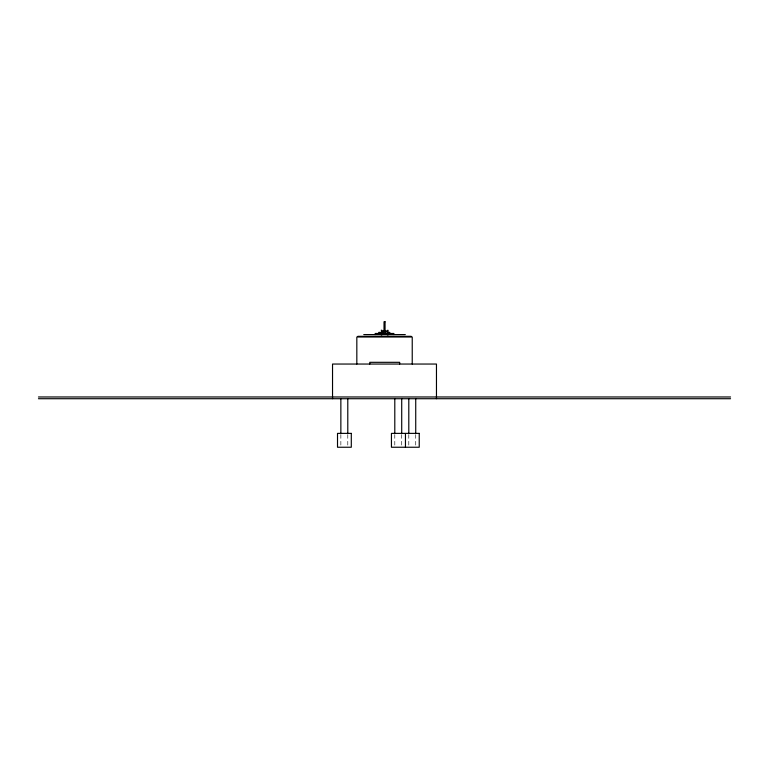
<?xml version="1.0" encoding="UTF-8"?>
<svg xmlns="http://www.w3.org/2000/svg" width="769" height="769" viewBox="0 0 769 769"><rect width="100%" height="100%" fill="white"/><g stroke="black" fill="none" stroke-linecap="round" stroke-linejoin="round"><path stroke-width="0.58" stroke-dasharray="3.85 2.88" d="M415.731 434.533L415.731 446.087M408.8 434.533L408.8 447.241M401.716 434.533L401.716 446.087M394.795 434.533L394.795 447.241M347.79 434.533L347.79 446.087M340.859 434.533L340.859 447.241"/><path stroke-width="1.15" d="M385.038 321.759L384.029 321.759L384.019 331.679M381.184 330.247L381.866 330.247M387.432 330.324L388.124 330.324M382.078 332.381L378.781 332.381L378.781 333.477M387.586 332.381L389.787 332.381L389.787 333.477M363.756 334.582L405.311 334.582M381.184 336.159L381.866 336.159M387.432 336.159L388.124 336.159M357.864 336.313L411.194 336.313M38.45 396.977L730.55 396.977M38.45 398.717L730.55 398.717M405.225 433.38L391.44 433.38L391.44 447.241L405.225 447.241M436.465 398.717L436.465 364.045L332.535 364.045L332.535 398.717M415.731 398.717L415.731 433.38M412.232 364.045L412.232 337.005L356.826 337.005L356.826 364.045M408.8 398.717L408.8 433.38M401.716 398.717L401.716 433.38M399.669 364.045L399.669 362.314L369.783 362.314L369.783 364.045M394.795 398.717L394.795 433.38M393.882 334.582L393.882 333.477L375.176 333.477L375.176 334.582M385.058 321.759L385.058 331.679M347.79 398.717L347.79 433.38M340.859 398.717L340.859 433.38M387.797 331.103L381.626 331.103L381.635 333.736L387.797 333.736L387.778 331.103M351.298 433.38L337.514 433.38L337.514 447.241L351.298 447.241L351.298 433.38M419.23 433.38L405.455 433.38L405.455 447.241L419.23 447.241L419.23 433.38M382.126 333.102A1.038 1.038 0 0 0 383.856 332.593A1.038 1.038 0 0 0 382.549 331.352A1.038 1.038 0 0 0 382.126 333.102M385.577 333.198A1.038 1.038 0 0 0 387.259 332.544A1.038 1.038 0 0 0 385.855 331.42A1.038 1.038 0 0 0 385.577 333.198"/></g></svg>
